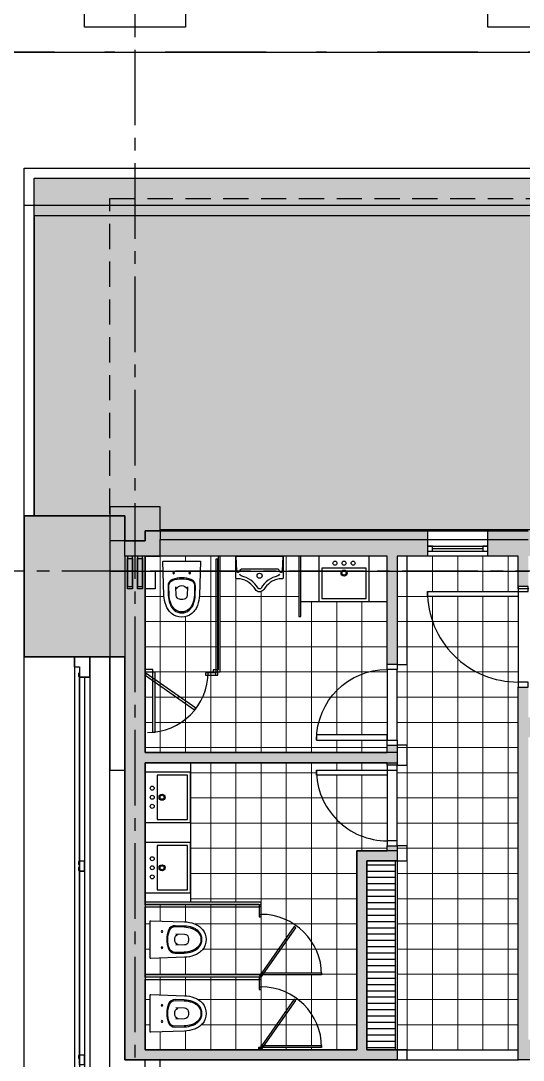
# Model space of a CAD drawing. Header units: inches. Extents: x -5 to 57, y -105 to 48.
# Drawn here: x 1.87 to 6.85, y 15 to 25.31 of the extents above; entities that cross this region are included whole.
import ezdxf

# ---------------------------------------------------------------- set-up
doc = ezdxf.new("R2010")
doc.units = ezdxf.units.IN
doc.header["$MEASUREMENT"] = 0
for name, pattern in [('CENTER2', [1.125, 0.75, -0.125, 0.125, -0.125]), ('CONTINUA', [0]), ('DASHDOT', [25.4, 12.7, -6.35, 0, -6.35]), ('DASHDOTX2', [2, 1, -0.5, 0, -0.5]), ('DASHED2', [0.375, 0.25, -0.125]), ('DIVIDEX2', [63.5, 25.4, -12.7, 0, -12.7, 0, -12.7])]:
    doc.linetypes.add(name, pattern=pattern)
doc.layers.get('Defpoints').update_dxf_attribs({"color": 140})
for name, color, linetype in [('AL-aberturas', 2, 'Continuous'), ('AL-Mamp', 3, 'Continuous'), ('AL-Pavimentos', 1, 'Continuous'), ('Al-Proyecciones', 1, 'DASHED2'), ('EJES-Estructura', 3, 'CENTER2'), ('EJES-Terreno', 2, 'DIVIDEX2'), ('EQ-Fijo', 1, 'Continuous'), ('EQ-Sanitarios', 1, 'Continuous'), ('ES-Columna', 4, 'CONTINUA'), ('HTC-Estructura', 250, 'CONTINUA'), ('HTC-TexturaPiso', 7, 'Continuous'), ('SectionCutEdges', 240, 'Continuous'), ('TXT-Estructura', 4, 'DASHDOT'), ('Z_SKP', 7, 'Continuous')]:
    doc.layers.add(name, color=color, linetype=linetype)
doc.layers.add('HTC-Humedo', color=254, linetype='Continuous', lineweight=9)
doc.layers.add('HTC-Mamposterías', color=253, linetype='Continuous', lineweight=9)
pattern_1 = [(0, (5.5, 15.1), (0, 0.25), []), (90, (5.5, 15.1), (-0.25, 2e-17), [])]

# ---------------------------------------------------------------- blocks, each defined once
blk = doc.blocks.new('skp')
for p, q in [((25, 35), (25, 0)), ((11, 33.1), (19, 33.1)), ((20.4, 33.1), (23.478, 33.1)), ((23.478, 4.7), (23.478, 33.1)), ((23.378, 33), (20.4, 33)), ((23.378, 4.8), (23.378, 33)), ((18.9, 32.6), (11.1, 32.6)), ((15.017, 32.56), (15.015, 32.56)), ((15.015, 32.56), (15.015, 32.56)), ((15.015, 32.555), (15.015, 32.56)), ((15.019, 32.56), (15.017, 32.56)), ((15.022, 32.56), (15.019, 32.56)), ((15.026, 32.56), (15.022, 32.56)), ((15.03, 32.56), (15.026, 32.56)), ((15.034, 32.56), (15.03, 32.56)), ((15.038, 32.56), (15.034, 32.56)), ((15.041, 32.56), (15.038, 32.56)), ((15.043, 32.56), (15.041, 32.56)), ((15.045, 32.56), (15.043, 32.56)), ((15.045, 32.56), (15.045, 32.56)), ((15.045, 32.555), (15.045, 32.56)), ((16.882, 32.56), (16.88, 32.56)), ((16.88, 32.56), (16.88, 32.56)), ((16.88, 32.555), (16.88, 32.56)), ((16.884, 32.56), (16.882, 32.56)), ((16.887, 32.56), (16.884, 32.56)), ((16.891, 32.56), (16.887, 32.56)), ((16.895, 32.56), (16.891, 32.56)), ((16.899, 32.56), (16.895, 32.56)), ((16.903, 32.56), (16.899, 32.56)), ((16.906, 32.56), (16.903, 32.56)), ((16.908, 32.56), (16.906, 32.56)), ((16.91, 32.56), (16.908, 32.56)), ((16.91, 32.56), (16.91, 32.56)), ((16.91, 32.555), (16.91, 32.56)), ((16.942, 32.56), (16.94, 32.56)), ((16.94, 32.56), (16.94, 32.56)), ((16.94, 32.555), (16.94, 32.56)), ((16.944, 32.56), (16.942, 32.56)), ((16.947, 32.56), (16.944, 32.56)), ((16.951, 32.56), (16.947, 32.56)), ((16.955, 32.56), (16.951, 32.56)), ((16.959, 32.56), (16.955, 32.56)), ((16.963, 32.56), (16.959, 32.56)), ((16.966, 32.56), (16.963, 32.56)), ((16.968, 32.56), (16.966, 32.56)), ((16.97, 32.56), (16.968, 32.56)), ((16.97, 32.56), (16.97, 32.56)), ((16.97, 32.555), (16.97, 32.56)), ((18.807, 32.56), (18.805, 32.56)), ((18.805, 32.56), (18.805, 32.56)), ((18.805, 32.555), (18.805, 32.56)), ((18.809, 32.56), (18.807, 32.56)), ((18.812, 32.56), (18.809, 32.56)), ((18.816, 32.56), (18.812, 32.56)), ((18.82, 32.56), (18.816, 32.56)), ((18.824, 32.56), (18.82, 32.56)), ((18.828, 32.56), (18.824, 32.56)), ((18.831, 32.56), (18.828, 32.56)), ((18.833, 32.56), (18.831, 32.56)), ((18.835, 32.56), (18.833, 32.56)), ((18.835, 32.56), (18.835, 32.56)), ((18.835, 32.555), (18.835, 32.56)), ((18.8, 32.45), (11.2, 32.45)), ((11.395, 32.25), (17.875, 32.25)), ((19.675, 31.8), (19.675, 31.9)), ((19.85, 31.8), (19.675, 31.8)), ((13.788, 31.75), (15, 31.75)), ((19.675, 28.2), (19.85, 28.2)), ((19.675, 28.095), (19.675, 28.2))]:
    blk.add_line(p, q)
at = {"layer": 'SectionCutEdges'}
for p, q in [((20.4, 33.1), (19, 33.1)), ((19, 33.1), (19, 32.6)), ((20.4, 33), (20.4, 33.1)), ((20.4, 32.25), (20.4, 33)), ((18.9, 32.6), (18.9, 32.55)), ((18.9, 32.6), (19, 32.6)), ((19, 32.6), (19, 32.45)), ((14.95, 32.5), (15.05, 32.5)), ((15.005, 32.55), (14.995, 32.55)), ((15.015, 32.555), (15.005, 32.555)), ((15.005, 32.555), (15.005, 32.55)), ((15.005, 32.55), (15.05, 32.55)), ((15.017, 32.555), (15.015, 32.555)), ((15.015, 32.555), (15.015, 32.555)), ((15.019, 32.555), (15.017, 32.555)), ((15.022, 32.555), (15.019, 32.555)), ((15.026, 32.555), (15.022, 32.555)), ((15.03, 32.555), (15.026, 32.555)), ((15.034, 32.555), (15.03, 32.555)), ((15.038, 32.555), (15.034, 32.555)), ((15.041, 32.555), (15.038, 32.555)), ((15.043, 32.555), (15.041, 32.555)), ((15.045, 32.555), (15.043, 32.555)), ((16.88, 32.555), (15.045, 32.555)), ((15.045, 32.555), (15.045, 32.555)), ((15.05, 32.55), (15.05, 32.5)), ((15.05, 32.55), (16.875, 32.55)), ((16.875, 32.55), (16.875, 32.5)), ((16.875, 32.55), (16.92, 32.55)), ((16.875, 32.5), (16.975, 32.5)), ((16.882, 32.555), (16.88, 32.555)), ((16.88, 32.555), (16.88, 32.555)), ((16.884, 32.555), (16.882, 32.555)), ((16.887, 32.555), (16.884, 32.555)), ((16.891, 32.555), (16.887, 32.555)), ((16.895, 32.555), (16.891, 32.555)), ((16.899, 32.555), (16.895, 32.555)), ((16.903, 32.555), (16.899, 32.555)), ((16.906, 32.555), (16.903, 32.555)), ((16.908, 32.555), (16.906, 32.555)), ((16.91, 32.555), (16.908, 32.555)), ((16.92, 32.555), (16.91, 32.555)), ((16.91, 32.555), (16.91, 32.555)), ((16.92, 32.55), (16.92, 32.555)), ((16.93, 32.55), (16.92, 32.55)), ((16.94, 32.555), (16.93, 32.555)), ((16.93, 32.555), (16.93, 32.55)), ((16.93, 32.55), (16.975, 32.55)), ((16.942, 32.555), (16.94, 32.555)), ((16.94, 32.555), (16.94, 32.555)), ((16.944, 32.555), (16.942, 32.555)), ((16.947, 32.555), (16.944, 32.555)), ((16.951, 32.555), (16.947, 32.555)), ((16.955, 32.555), (16.951, 32.555)), ((16.959, 32.555), (16.955, 32.555)), ((16.963, 32.555), (16.959, 32.555)), ((16.966, 32.555), (16.963, 32.555)), ((16.968, 32.555), (16.966, 32.555)), ((16.97, 32.555), (16.968, 32.555)), ((18.805, 32.555), (16.97, 32.555)), ((16.97, 32.555), (16.97, 32.555)), ((16.975, 32.55), (16.975, 32.5)), ((16.975, 32.55), (18.8, 32.55)), ((18.8, 32.45), (18.8, 32.55)), ((18.8, 32.55), (18.845, 32.55)), ((18.807, 32.555), (18.805, 32.555)), ((18.805, 32.555), (18.805, 32.555)), ((18.809, 32.555), (18.807, 32.555)), ((18.812, 32.555), (18.809, 32.555)), ((18.816, 32.555), (18.812, 32.555)), ((18.82, 32.555), (18.816, 32.555)), ((18.824, 32.555), (18.82, 32.555)), ((18.828, 32.555), (18.824, 32.555)), ((18.831, 32.555), (18.828, 32.555)), ((18.833, 32.555), (18.831, 32.555)), ((18.835, 32.555), (18.833, 32.555)), ((18.845, 32.555), (18.835, 32.555)), ((18.835, 32.555), (18.835, 32.555)), ((18.845, 32.55), (18.845, 32.555)), ((18.9, 32.55), (18.845, 32.55)), ((19, 32.45), (18.8, 32.45)), ((19, 32.45), (19, 32.25)), ((17.875, 32.25), (17.875, 32.1)), ((19, 32.25), (17.875, 32.25)), ((19, 32.25), (19, 32.1)), ((19.85, 32.25), (19, 32.25)), ((20.15, 32.25), (19.85, 32.25)), ((19.85, 32.25), (19.85, 32.1)), ((20.15, 32.1), (20.15, 32.25)), ((20.4, 32.25), (20.15, 32.25)), ((20.4, 32.1), (20.4, 32.25)), ((20.49, 32.25), (20.4, 32.25)), ((20.49, 31.75), (20.49, 32.25)), ((17.875, 32.1), (15, 32.1)), ((15, 32.1), (15, 31.75)), ((19, 32.1), (17.875, 32.1)), ((19.85, 32.1), (19, 32.1)), ((20, 32.1), (19.85, 32.1)), ((19.85, 32.1), (19.85, 32.075)), ((20, 31.9), (20, 32.1)), ((20, 32.1), (20.15, 32.1)), ((20.15, 31.9), (20.15, 32.1)), ((20.15, 32.1), (20.4, 32.1)), ((19.675, 32.025), (19.675, 32.075)), ((19.675, 32.075), (19.85, 32.075)), ((19.85, 32.025), (19.675, 32.025)), ((19.85, 32.075), (19.975, 32.075)), ((19.85, 32.075), (19.85, 32.025)), ((19.975, 32.025), (19.85, 32.025)), ((19.85, 32.025), (19.85, 31.975)), ((19.975, 32.075), (19.975, 32.025)), ((15.1, 30.75), (15.1, 31.9)), ((15.1, 31.9), (15.8, 31.9)), ((15.8, 31.9), (15.8, 30.77)), ((15.82, 31.9), (15.8, 31.9)), ((15.82, 30.75), (15.82, 31.9)), ((15.82, 31.9), (16.52, 31.9)), ((16.52, 31.9), (16.52, 30.77)), ((16.54, 31.9), (16.52, 31.9)), ((16.54, 30.75), (16.54, 31.9)), ((16.54, 31.9), (17.95, 31.9)), ((17.95, 31.9), (17.95, 29.4)), ((18.05, 29.4), (18.05, 31.9)), ((18.05, 31.9), (18.82, 31.9)), ((18.82, 31.9), (18.476, 31.409)), ((18.492, 31.397), (18.836, 31.889)), ((18.836, 31.889), (18.82, 31.9)), ((18.82, 31.9), (19.675, 31.9)), ((19.675, 31.925), (19.675, 31.975)), ((19.675, 31.975), (19.85, 31.975)), ((19.85, 31.925), (19.675, 31.925)), ((19.675, 31.9), (19.85, 31.9)), ((19.85, 31.975), (19.975, 31.975)), ((19.85, 31.975), (19.85, 31.925)), ((19.975, 31.925), (19.85, 31.925)), ((19.85, 31.925), (19.85, 31.9)), ((19.85, 31.9), (20, 31.9)), ((19.85, 31.9), (19.85, 31.8)), ((19.975, 31.975), (19.975, 31.925)), ((20, 31.9), (20, 31.75)), ((20.25, 31.9), (20.15, 31.9)), ((20.25, 31.75), (20.25, 31.9)), ((19.85, 31.8), (19.85, 31.2)), ((15, 31.75), (15, 29.3)), ((20, 31.75), (20.165, 31.75)), ((20.25, 31.75), (20.165, 31.75)), ((20.165, 31.75), (20.165, 28.1)), ((20.25, 28.1), (20.25, 31.75)), ((20.26, 31.75), (20.25, 31.75)), ((20.26, 31.75), (20.49, 31.75)), ((20.26, 20.25), (20.26, 31.75)), ((18.476, 31.409), (18.492, 31.397)), ((18.82, 31.3), (18.82, 31.2)), ((18.84, 31.3), (18.82, 31.3)), ((18.84, 31.2), (18.84, 31.3)), ((18.82, 31.2), (18.82, 31.18)), ((18.82, 31.2), (18.84, 31.2)), ((18.82, 31.18), (19.85, 31.18)), ((19.85, 31.2), (18.84, 31.2)), ((19.97, 31.2), (19.85, 31.2)), ((19.85, 31.2), (19.85, 31.18)), ((19.85, 31.18), (19.97, 31.18)), ((19.85, 31.18), (19.85, 29.4)), ((19.97, 31.18), (19.97, 31.2)), ((15.111, 30.766), (15.1, 30.75)), ((15.1, 30.75), (15.591, 30.406)), ((15.1, 29.8), (15.1, 30.75)), ((15.603, 30.422), (15.111, 30.766)), ((15.8, 30.77), (15.7, 30.77)), ((15.7, 30.77), (15.7, 30.75)), ((15.7, 30.75), (15.8, 30.75)), ((15.8, 30.75), (15.8, 30.77)), ((15.8, 30.75), (15.82, 30.75)), ((15.831, 30.766), (15.82, 30.75)), ((15.82, 30.75), (16.311, 30.406)), ((16.323, 30.422), (15.831, 30.766)), ((16.52, 30.77), (16.42, 30.77)), ((16.42, 30.77), (16.42, 30.75)), ((16.42, 30.75), (16.52, 30.75)), ((16.52, 30.75), (16.52, 30.77)), ((16.52, 30.75), (16.54, 30.75)), ((15.591, 30.406), (15.603, 30.422)), ((16.311, 30.406), (16.323, 30.422)), ((17.075, 29.8), (15.1, 29.8)), ((17.075, 29.4), (17.075, 29.8)), ((15.1, 29.3), (15.1, 29.7)), ((15.1, 29.7), (16.975, 29.7)), ((16.975, 29.7), (16.975, 29.3)), ((17.125, 29.4), (17.075, 29.4)), ((17.125, 29.3), (17.125, 29.4)), ((17.925, 29.4), (17.925, 29.3)), ((17.95, 29.4), (17.925, 29.4)), ((18.125, 29.4), (18.05, 29.4)), ((18.125, 29.3), (18.125, 29.4)), ((18.925, 29.4), (18.925, 29.3)), ((19.85, 29.4), (18.925, 29.4)), ((20, 29.4), (19.85, 29.4)), ((19.85, 29.4), (19.85, 29.3)), ((20, 29.3), (20, 29.4)), ((15, 29.3), (15.1, 29.3)), ((16.975, 29.3), (17.125, 29.3)), ((17.925, 29.3), (18.125, 29.3)), ((18.925, 29.3), (19.85, 29.3)), ((19.85, 29.3), (20, 29.3)), ((19.85, 29.3), (19.85, 28.2)), ((19.85, 28.2), (19.85, 28.095))]:
    blk.add_line(p, q, dxfattribs=at)
blk = doc.blocks.new('columna')
at = {"layer": 'HTC-Estructura'}
h = blk.add_hatch(color=256, dxfattribs=at)
h.dxf.hatch_style = 1
h.paths.add_polyline_path([(0.1, 0), (0.15, 0), (0.15, 0.3), (0.1, 0.3)])
h.paths.add_polyline_path([(0, 0), (0.05, 0), (0.05, 0.3), (0, 0.3)])
for points in [[(0, 0), (0.05, 0), (0.05, 0.3), (0, 0.3)], [(0.1, 0), (0.15, 0), (0.15, 0.3), (0.1, 0.3)]]:
    blk.add_lwpolyline(points, close=True)
blk = doc.blocks.new('casilleros')
at = {"color": 4, "linetype": 'Continuous', "ltscale": 0.7}
blk.add_line((-0.5, 0), (0.5, 0), dxfattribs=at)
blk.add_lwpolyline([(0.5, -0.5), (-0.5, -0.5), (-0.5, 0.5), (0.5, 0.5)], close=True, dxfattribs=at)
blk = doc.blocks.new('PS_0.80x0.10')
at = {"color": 0}
blk.add_lwpolyline([(-0.05, 0), (-0.1, 0), (-0.1, 0.7), (-0.05, 0.7)], close=True, dxfattribs=at)
for points in [[(0, 0), (-0.05, 0), (-0.05, -0.1), (0, -0.1)], [(-0.8, -0.1), (-0.75, -0.1), (-0.75, 0), (-0.8, 0)]]:
    blk.add_lwpolyline(points, dxfattribs=at)
at = {"color": 9}
blk.add_arc((-0.05, 0), 0.7, 90, 180, dxfattribs=at)
blk = doc.blocks.new('PS_1.00x0.10')
at = {"color": 0}
blk.add_lwpolyline([(-0.05, 0), (-0.1, 0), (-0.1, 0.9), (-0.05, 0.9)], close=True, dxfattribs=at)
for points in [[(0, 0), (-0.05, 0), (-0.05, -0.1), (0, -0.1)], [(-1, -0.1), (-0.95, -0.1), (-0.95, 0), (-1, 0)]]:
    blk.add_lwpolyline(points, dxfattribs=at)
at = {"color": 9}
blk.add_arc((-0.05, 0), 0.9, 90, 180, dxfattribs=at)
blk = doc.blocks.new('BachaBaño')
at = {"color": 0}
for points in [[(0.25, 0), (-0.25, 0), (-0.25, -0.45), (0.25, -0.45)], [(0.22, -0.12), (-0.22, -0.12), (-0.22, -0.42), (0.22, -0.42)]]:
    blk.add_lwpolyline(points, close=True, dxfattribs=at)
at = {"color": 8}
for centre, radius in [((-0.09, -0.07), 0.02), ((0, -0.07), 0.02), ((0.09, -0.07), 0.02), ((0, -0.168), 0.03), ((0, -0.168), 0.02)]:
    blk.add_circle(centre, radius, dxfattribs=at)
blk = doc.blocks.new('inodoro2')
at = {"color": 0}
blk.add_lwpolyline([(0.519, -0.101, 0.35468), (0.519, 0.102, 0.06471), (0.479, 0.136, 0.060054), (0.439, 0.156, 0.085384), (0.339, 0.176), (0.005, 0.187, 0.423367), (0, 0.182), (0, -0.182, 0.423367), (0.005, -0.187), (0.339, -0.176, 0.085384), (0.439, -0.156, 0.060054), (0.479, -0.136, 0.06471)], format="xyb", close=True, dxfattribs=at)
blk.add_lwpolyline([(0.456, -0.101, -0.0561), (0.427, -0.116), (0.421, -0.118, -0.082259), (0.338, -0.134), (0.248, -0.137, -0.319699), (0.182, -0.094, -0.182563), (0.182, 0.092, -0.317952), (0.247, 0.136), (0.338, 0.134, -0.082259), (0.421, 0.118), (0.427, 0.116, -0.056141), (0.456, 0.101, -0.06316), (0.487, 0.074, -0.169941), (0.513, 0, -0.169941), (0.487, -0.074, -0.063122), (0.456, -0.101, 0.063122)], format="xyb", dxfattribs=at)
at = {"color": 8}
for points in [[(0.451, -0.093, 0.062659), (0.48, -0.068, 0.169284), (0.504, 0, 0.169284), (0.48, 0.068, 0.142373), (0.407, 0.113, 0.070835), (0.337, 0.125), (0.246, 0.127, 0.317952), (0.19, 0.089, 0.182563), (0.191, -0.09, 0.319699), (0.248, -0.128), (0.337, -0.125, 0.082259), (0.418, -0.11), (0.424, -0.107, 0.0561), (0.451, -0.093)], [(0.255, -0.057), (0.34, -0.054, 0.345406), (0.378, -0.023, 0.106917), (0.378, 0.023, 0.345406), (0.34, 0.054), (0.255, 0.057)]]:
    blk.add_lwpolyline(points, format="xyb", dxfattribs=at)
for centre in [(0.117, 0.08), (0.117, -0.08)]:
    blk.add_circle(centre, 0.008, dxfattribs=at)
blk.add_arc((0.302, 0), 0.059, 116.8368, 243.1632, dxfattribs=at)
blk = doc.blocks.new('VentanaChica')
at = {"color": 9, "lineweight": -3}
for p, q in [((0, 0), (0.6, 0)), ((0, -0.05), (0.6, -0.05))]:
    blk.add_line(p, q, dxfattribs=at)
at = {"color": 0, "lineweight": -3}
blk.add_line((0.05, -0.025), (0.55, -0.025), dxfattribs=at)
for points in [[(0, -0.05), (0.05, -0.05), (0.05, 0), (0, 0)], [(0.55, -0.05), (0.6, -0.05), (0.6, 0), (0.55, 0)]]:
    blk.add_lwpolyline(points, close=True, dxfattribs=at)
blk = doc.blocks.new('bn46-1')
blk.add_lwpolyline([(-0.041, -0.332, 0.211424), (-0.193, -0.225), (-0.225, -0.225, -0.414214), (-0.235, -0.215), (-0.235, 0), (0.235, 0), (0.235, -0.215, -0.414214), (0.225, -0.225), (0.193, -0.225, 0.211424), (0.041, -0.332, -0.564644)], format="xyb", close=True)
at = {"color": 8}
for points in [[(-0.235, 0), (-0.229, -0.15, 0.403277), (-0.219, -0.16), (-0.209, -0.16, 0.377964), (-0.199, -0.151, -0.377964), (-0.169, -0.125), (0.169, -0.125, -0.377964), (0.199, -0.151, 0.377964), (0.209, -0.16), (0.219, -0.16, 0.403277), (0.229, -0.15), (0.235, 0)], [(0.197, -0.179, -0.328184), (0.182, -0.197, 0.205384), (0.015, -0.317, -0.564644), (-0.015, -0.317, 0.205384), (-0.182, -0.197, -0.328184), (-0.197, -0.179)]]:
    blk.add_lwpolyline(points, format="xyb", dxfattribs=at)
blk.add_circle((0, -0.195), 0.025)
blk = doc.blocks.new('VentanaExtremos')
at = {"layer": 'AL-aberturas', "color": 8}
for p, q in [((-0.15, 8), (-0.15, 0)), ((0, 8), (0, 0)), ((-0.05, 7.8), (-0.05, 0.2))]:
    blk.add_line(p, q, dxfattribs=at)
at = {"layer": 'AL-aberturas', "lineweight": -3}
blk.add_line((-0.1, 7.8), (-0.1, 0.1), dxfattribs=at)
for points in [[(-0.15, 7.9), (-0.1, 7.9), (-0.1, 7.8), (0, 7.8), (0, 8), (-0.15, 8)], [(-0.1, 5.975), (-0.05, 5.975), (-0.05, 5.875), (-0.1, 5.875)], [(-0.1, 4.05), (-0.05, 4.05), (-0.05, 3.95), (-0.1, 3.95)], [(-0.1, 2.125), (-0.05, 2.125), (-0.05, 2.025), (-0.1, 2.025)]]:
    blk.add_lwpolyline(points, close=True, dxfattribs=at)
at = {"layer": 'AL-aberturas'}
blk.add_lwpolyline([(0, 0.2), (-0.1, 0.2), (-0.1, 0.1), (-0.15, 0.1), (-0.15, 0), (0, 0), (0, 0.2)], dxfattribs=at)

msp = doc.modelspace()

# ---------------------------------------------------------------- hatches: boundary and pattern name
at = {"layer": 'EQ-Fijo', "lineweight": -3}
h = msp.add_hatch(dxfattribs=at)
h.set_pattern_fill('LINE', color=9, scale=0.5)
h.paths.add_polyline_path([(5.58, 16.975), (5.3, 16.975), (5.3, 15.1), (5.58, 15.1)])
at = {"layer": 'HTC-Humedo'}
h = msp.add_hatch(dxfattribs=at)
h.set_pattern_fill('NET', color=256, scale=2)
h.set_pattern_definition(pattern_1)
h.paths.add_polyline_path([(4.802, 18.225), (5.5, 18.225), (5.5, 18.875, 0.393426)], flags=17)
h.paths.add_polyline_path([(5.5, 18.875), (5.5, 18.925), (5.5, 19.55), (4.645, 19.55), (4.645, 19.4), (4.625, 19.4), (4.625, 20), (4.47, 20), (4.47, 19.775), (4.428, 19.775, 0.211424), (4.276, 19.668, -0.564644), (4.194, 19.668, 0.211424), (4.042, 19.775), (4, 19.775), (4, 20), (3.845, 20), (3.845, 18.85), (3.775, 18.85), (3.775, 18.87), (3.825, 18.87), (3.825, 20), (3.1, 20), (3.1, 18.875), (3.175, 18.875), (3.175, 18.85), (3.195, 18.85), (3.195, 18.25), (3.175, 18.25), (3.175, 18.85), (3.1, 18.85), (3.1, 18.05), (5.5, 18.05), (5.5, 18.125), (5.5, 18.175), (4.8, 18.175), (4.8, 18.225), (4.802, 18.225, -0.393426)])
h.paths.add_polyline_path([(3.599, 19.471, -0.06471), (3.564, 19.431, -0.35468), (3.361, 19.431, -0.084027), (3.318, 19.484, -0.109744), (3.286, 19.611), (3.276, 19.95), (3.65, 19.95), (3.639, 19.611, -0.085384), (3.619, 19.511, -0.060054)], flags=16)
h.paths.add_polyline_path([(3.556, 19.768, 0.179428), (3.374, 19.76, 0.317952), (3.335, 19.704), (3.337, 19.613, 0.070835), (3.349, 19.543, 0.142373), (3.394, 19.47, 0.169284), (3.463, 19.446, 0.169284), (3.531, 19.47, 0.062659), (3.556, 19.499, 0.061445), (3.571, 19.529, 0.086132), (3.588, 19.613), (3.591, 19.702, 0.352756)], flags=0)
h.paths.add_polyline_path([(3.517, 19.61, -0.345406), (3.485, 19.572, -0.106917), (3.44, 19.572, -0.345406), (3.408, 19.61), (3.407, 19.668, -0.712508), (3.518, 19.668)], flags=0)
h = msp.add_hatch(dxfattribs=at)
h.set_pattern_fill('NET', color=256, scale=2)
h.set_pattern_definition([(0, (6.2, 15.1), (0, 0.25), []), (90, (6.2, 15.1), (-0.25, 2e-17), [])])
h.paths.add_polyline_path([(6.8, 18.75), (6.8, 19.6), (5.901, 19.6, 0.398025)], flags=17)
h.paths.add_polyline_path([(6.8, 18.7), (6.8, 18.75, -0.398025), (5.901, 19.6), (5.9, 19.6), (5.9, 19.65), (6.8, 19.65), (6.8, 19.7), (6.8, 20), (5.6, 20), (5.6, 18.925), (5.6, 18.875), (5.6, 18.175), (5.6, 18.125), (5.6, 17.925), (5.6, 17.875), (5.6, 17.175), (5.6, 17.125), (5.6, 16.975), (5.6, 15.1), (6.8, 15.1)])
h = msp.add_hatch(dxfattribs=at)
h.set_pattern_fill('NET', color=256, scale=2)
h.set_pattern_definition(pattern_1)
h.paths.add_polyline_path([(4.85, 15.865), (4.85, 15.845), (4.25, 15.845), (4.25, 15.725), (4.23, 15.725), (4.23, 15.825), (3.1, 15.825), (3.1, 15.1), (4.225, 15.1), (4.225, 15.125), (4.25, 15.125), (4.25, 15.145), (4.85, 15.145), (4.85, 15.125), (4.25, 15.125), (4.25, 15.1), (5.2, 15.1), (5.2, 17.075), (5.5, 17.075), (5.5, 17.125), (5.5, 17.175, -0.393426), (4.802, 17.825), (4.8, 17.825), (4.8, 17.875), (5.5, 17.875), (5.5, 17.925), (5.5, 17.95), (3.55, 17.95), (3.55, 16.565), (4.25, 16.565), (4.25, 16.445), (4.23, 16.445), (4.23, 16.545), (3.1, 16.545), (3.1, 15.845), (4.25, 15.845), (4.25, 15.865)])
h.paths.add_polyline_path([(3.669, 16.094, -0.06471), (3.629, 16.059, -0.060054), (3.589, 16.039, -0.085384), (3.489, 16.019), (3.15, 16.008), (3.15, 16.382), (3.489, 16.371, -0.085384), (3.589, 16.351, -0.060054), (3.629, 16.331, -0.06471), (3.669, 16.297, -0.35468)], flags=16)
h.paths.add_polyline_path([(3.398, 16.323), (3.487, 16.32), (3.488, 16.329), (3.398, 16.332)], flags=0)
h.paths.add_polyline_path([(3.528, 16.172, -0.345406), (3.49, 16.141), (3.432, 16.139, -0.712508), (3.432, 16.251), (3.49, 16.249, -0.345406), (3.528, 16.218, -0.106917)], flags=0)
h.paths.add_polyline_path([(3.669, 15.564, -0.35468), (3.669, 15.361, -0.06471), (3.629, 15.326, -0.060054), (3.589, 15.306, -0.085384), (3.489, 15.286), (3.15, 15.275), (3.15, 15.649), (3.489, 15.639, -0.085384), (3.589, 15.618, -0.060054), (3.629, 15.598, -0.06471)], flags=16)
h.paths.add_polyline_path([(3.398, 15.591), (3.487, 15.588), (3.488, 15.597), (3.398, 15.6)], flags=0)
h.paths.add_polyline_path([(3.528, 15.485, -0.106917), (3.528, 15.44, -0.345406), (3.49, 15.408), (3.432, 15.407, -0.712508), (3.432, 15.518), (3.49, 15.517, -0.345406)], flags=0)
h.paths.add_polyline_path([(5.5, 17.175), (5.5, 17.825), (4.802, 17.825, 0.393426)], flags=17)
at = {"layer": 'HTC-Mamposterías', "lineweight": -3}
h = msp.add_hatch(color=256, dxfattribs=at)
h.dxf.hatch_style = 1
h.paths.add_polyline_path([(9.7, 20), (9, 20), (9, 17.45), (8.9, 17.45), (8.9, 18.2), (6.9, 18.2), (6.9, 15.2), (8.9, 15.2), (8.9, 16.65), (9, 16.65), (9, 15), (6.8, 15), (6.8, 18.7), (6.9, 18.7), (6.9, 18.4), (8.8, 18.4), (8.8, 20), (6.9, 20), (6.9, 19.7), (6.8, 19.7), (6.8, 20), (6.5, 20), (6.5, 20.25), (6.9, 20.25), (6.9, 20.15), (7.1, 20.15), (7.1, 20.25), (9.7, 20.25)])
h.paths.add_polyline_path([(2.9, 19), (1.9, 19), (1.9, 20.4), (2.9, 20.4), (2.9, 20.15), (3.1, 20.15), (3.1, 20.25), (5.9, 20.25), (5.9, 20), (5.6, 20), (5.6, 18.925), (5.5, 18.925), (5.5, 20), (3.1, 20), (3.1, 18.05), (5.5, 18.05), (5.5, 18.125), (5.6, 18.125), (5.6, 17.925), (5.5, 17.925), (5.5, 17.95), (3.1, 17.95), (3.1, 15.1), (5.2, 15.1), (5.2, 17.075), (5.5, 17.075), (5.5, 17.125), (5.6, 17.125), (5.6, 16.975), (5.3, 16.975), (5.3, 15.1), (5.6, 15.1), (5.6, 15), (2.9, 15)])
h.paths.add_polyline_path([(8, 10), (2.9, 10), (2.9, 11), (1.9, 11), (1.9, 9.6), (2.9, 9.6), (2.9, 9.85), (3.1, 9.85), (3.1, 9.75), (6.9, 9.75), (6.9, 9.85), (7.1, 9.85), (7.1, 9.7), (8, 9.7)])
h.paths.add_polyline_path([(15.5, 9.75), (15.5, 10), (10, 10), (10, 9.7), (10.9, 9.7), (10.9, 9.85), (11.1, 9.85), (11.1, 9.75), (14.9, 9.75), (14.9, 9.85), (15.1, 9.85), (15.1, 9.75)])
h.paths.add_polyline_path([(19.5, 10), (19.5, 9.75), (19.1, 9.75), (19.1, 9.85), (18.9, 9.85), (18.9, 9.75), (18.5, 9.75), (18.5, 10)])
h.paths.add_polyline_path([(23.5, 10), (23.5, 9.75), (23.1, 9.75), (23.1, 9.85), (22.9, 9.85), (22.9, 9.75), (22.5, 9.75), (22.5, 10)])
h.paths.add_polyline_path([(28.2, 9.6), (27.2, 9.6), (27.2, 9.85), (26.9, 9.85), (26.9, 9.75), (26.5, 9.75), (26.5, 10), (27.2, 10), (27.2, 11), (28.2, 11)])
h.paths.add_polyline_path([(23.5, 20), (23.5, 20.25), (23.1, 20.25), (23.1, 20.15), (22.9, 20.15), (22.9, 20.25), (22.5, 20.25), (22.5, 20)])
h.paths.add_polyline_path([(19.5, 20), (19.5, 20.25), (19.1, 20.25), (19.1, 20.15), (18.9, 20.15), (18.9, 20.25), (18.5, 20.25), (18.5, 20)])
h.paths.add_polyline_path([(10.5, 20.25), (10.9, 20.25), (10.9, 20.15), (11.1, 20.15), (11.1, 20.25), (14.9, 20.25), (14.9, 20.15), (15.1, 20.15), (15.1, 20.25), (15.5, 20.25), (15.5, 20), (10.5, 20)])
h.paths.add_polyline_path([(28.2, 20.4), (27.2, 20.4), (27.2, 20.15), (26.9, 20.15), (26.9, 20.25), (26.5, 20.25), (26.5, 20), (27.2, 20), (27.2, 19), (28.2, 19)])
at = {"layer": 'HTC-TexturaPiso', "lineweight": -3, "true_color": 0xcfc0af}
h = msp.add_hatch(dxfattribs=at)
h.set_pattern_fill('AR-SAND', color=9, scale=0.1, angle=0.05)
h.paths.add_polyline_path([(26.5, 20.25), (26.9, 20.25), (26.9, 20.15), (27.2, 20.15), (27.2, 20.422), (28.2, 20.422), (28.2, 19.022), (28.2, 10.978), (28.2, 9.6), (30.2, 9.6), (30.2, 23.75), (2, 23.75), (2, 20.4), (2.9, 20.4), (2.9, 20.15), (3.1, 20.15), (3.1, 20.25), (5.9, 20.25), (6.5, 20.25), (6.9, 20.25), (6.9, 20.15), (7.1, 20.15), (7.1, 20.25), (9.7, 20.25), (10.5, 20.25), (10.9, 20.25), (10.9, 20.15), (11.1, 20.15), (11.1, 20.25), (14.9, 20.25), (14.9, 20.15), (15.1, 20.15), (15.1, 20.25), (15.5, 20.25), (18.5, 20.25), (18.9, 20.25), (18.9, 20.15), (19.1, 20.15), (19.1, 20.25), (19.5, 20.25), (22.5, 20.25), (22.9, 20.25), (22.9, 20.15), (23.1, 20.15), (23.1, 20.25), (23.5, 20.25)])

# ---------------------------------------------------------------- linework, layer by layer
at = {"layer": 'AL-aberturas'}
for points in [[(3.825, 20), (3.825, 18.87), (3.775, 18.87), (3.775, 18.85), (3.845, 18.85), (3.845, 20)], [(4.625, 20), (4.625, 19.4), (4.645, 19.4), (4.645, 20)], [(3.1, 16.545), (4.23, 16.545), (4.23, 16.445), (4.25, 16.445), (4.25, 16.565), (3.1, 16.565)], [(3.1, 15.825), (4.23, 15.825), (4.23, 15.725), (4.25, 15.725), (4.25, 15.845), (3.1, 15.845)]]:
    msp.add_lwpolyline(points, dxfattribs=at)
for points in [[(3.1, 18.875), (3.1, 18.85), (3.175, 18.85), (3.175, 18.875)], [(3.175, 18.85), (3.195, 18.85), (3.195, 18.25), (3.175, 18.25)], [(4.25, 15.845), (4.25, 15.865), (4.85, 15.865), (4.85, 15.845)], [(4.225, 15.1), (4.25, 15.1), (4.25, 15.125), (4.225, 15.125)], [(4.25, 15.125), (4.25, 15.145), (4.85, 15.145), (4.85, 15.125)]]:
    msp.add_lwpolyline(points, close=True, dxfattribs=at)
at = {"layer": 'AL-aberturas', "color": 9}
for centre, start, end in [((3.125, 18.85), 270, 0), ((4.25, 15.845), 0, 90), ((4.25, 15.125), 0, 90)]:
    msp.add_arc(centre, 0.6, start, end, dxfattribs=at)
at = {"layer": 'AL-Mamp', "color": 2}
for p, q in [((5.9, 20.25), (6.5, 20.25)), ((6.5, 20), (5.9, 20)), ((1.9, 11), (1.9, 19.022)), ((3.25, 13.26), (3.25, 15))]:
    msp.add_line(p, q, dxfattribs=at)
at = {"layer": 'AL-Mamp'}
msp.add_lwpolyline([(2.9, 19), (1.9, 19), (1.9, 20.4), (2.9, 20.4), (2.9, 20.15), (3.1, 20.15), (3.1, 20.25), (5.9, 20.25), (5.9, 20), (5.6, 20), (5.6, 18.925), (5.5, 18.925), (5.5, 20), (3.1, 20), (3.1, 18.05), (5.5, 18.05), (5.5, 18.125), (5.6, 18.125), (5.6, 17.925), (5.5, 17.925), (5.5, 17.95), (3.1, 17.95), (3.1, 15.1), (5.2, 15.1), (5.2, 17.075), (5.5, 17.075), (5.5, 17.125), (5.6, 17.125), (5.6, 16.975), (5.3, 16.975), (5.3, 15.1), (5.6, 15.1), (5.6, 15), (2.9, 15)], close=True, dxfattribs=at)
at = {"layer": 'AL-Mamp', "lineweight": -3}
for points in [[(6.9, 19.7), (6.8, 19.7), (6.8, 20), (6.5, 20), (6.5, 20.25), (6.9, 20.25)], [(9, 15), (6.8, 15), (6.8, 18.7), (6.9, 18.7)]]:
    msp.add_lwpolyline(points, dxfattribs=at)
at = {"layer": 'AL-Mamp', "color": 2}
msp.add_lwpolyline([(2.8, 11), (2.8, 11.3), (2.75, 11.3), (2.75, 19)], dxfattribs=at)
at = {"layer": 'AL-Pavimentos', "color": 8}
for points in [[(1.9, 20.4), (1.9, 23.85), (30.3, 23.85), (30.3, 9.6)], [(2, 20.4), (2, 23.75), (30.2, 23.75), (30.2, 9.6)]]:
    msp.add_lwpolyline(points, dxfattribs=at)
at = {"layer": 'Al-Proyecciones'}
msp.add_line((3.1, 13.24), (3.1, 15), dxfattribs=at)
msp.add_lwpolyline([(2.75, 20.422), (2.75, 23.55), (15.25, 23.55), (15.25, 20.25)], dxfattribs=at)
at = {"layer": 'Defpoints'}
msp.add_lwpolyline([(4.194, 19.668, 0.211424), (4.042, 19.775), (4.01, 19.775, -0.414214), (4, 19.785), (4, 20), (4.47, 20), (4.47, 19.785, -0.414214), (4.46, 19.775), (4.428, 19.775, 0.211424), (4.276, 19.668, -0.564644)], format="xyb", close=True, dxfattribs=at)
at = {"layer": 'EJES-Estructura'}
for p, q in [((3, 4.025), (3, 25.25)), ((31.15, 19.85), (1.35, 19.85))]:
    msp.add_line(p, q, dxfattribs=at)
at = {"layer": 'EJES-Terreno', "linetype": 'DASHDOTX2'}
msp.add_line((40, 25), (-5, 25), dxfattribs=at)
at = {"layer": 'EQ-Fijo', "color": 2}
for p, q in [((5.58, 16.975), (5.58, 15.1)), ((5.6, 16.975), (5.6, 15.1))]:
    msp.add_line(p, q, dxfattribs=at)
at = {"layer": 'EQ-Sanitarios', "lineweight": -3}
msp.add_line((3.55, 17.95), (3.55, 16.565), dxfattribs=at)
msp.add_lwpolyline([(4.645, 19.55), (5.5, 19.55)], dxfattribs=at)
at = {"layer": 'HTC-Humedo', "lineweight": -3}
for p, q in [((6.8, 19.65), (6.8, 18.75)), ((5.5, 18.875), (5.5, 18.175)), ((5.6, 18.175), (5.6, 18.875)), ((5.5, 17.875), (5.5, 17.175)), ((5.6, 17.175), (5.6, 17.875)), ((5.6, 15.1), (6.8, 15.1)), ((5.6, 15), (6.8, 15))]:
    msp.add_line(p, q, dxfattribs=at)

# ---------------------------------------------------------------- block references
at = {"lineweight": -3}
for name, p in [('VentanaChica', (5.9, 20.1)), ('VentanaExtremos', (2.55, 11))]:
    msp.add_blockref(name, p, dxfattribs=at)
at = {"layer": 'AL-aberturas', "rotation": 89.99999999999999}
for name, p in [('PS_1.00x0.10', (6.8, 19.7)), ('PS_0.80x0.10', (5.5, 17.925))]:
    msp.add_blockref(name, p, dxfattribs=at)
at = {"layer": 'AL-aberturas', "xscale": -1, "rotation": 90}
msp.add_blockref('PS_0.80x0.10', (5.5, 18.125), dxfattribs=at)
at = {"layer": 'EQ-Sanitarios', "xscale": -1}
for p, rotation in [((3.463, 19.95), 90), ((3.15, 16.195), 180), ((3.15, 15.462), 180)]:
    msp.add_blockref('inodoro2', p, dxfattribs=dict(at, rotation=rotation))
at = {"layer": 'EQ-Sanitarios'}
for name, p in [('bn46-1', (4.235, 20)), ('BachaBaño', (5.073, 20))]:
    msp.add_blockref(name, p, dxfattribs=at)
at = {"layer": 'EQ-Sanitarios', "rotation": 89.99999999998371}
for p in [(3.1, 17.607), (3.1, 16.907)]:
    msp.add_blockref('BachaBaño', p, dxfattribs=at)
at = {"layer": 'ES-Columna', "rotation": 180}
msp.add_blockref('columna', (3.075, 20), dxfattribs=at)
at = {"layer": 'TXT-Estructura', "rotation": 89.99999999999999}
for p in [(3, 25.75), (7, 25.75)]:
    msp.add_blockref('casilleros', p, dxfattribs=at)
at = {"layer": 'Z_SKP', "rotation": 89.99999999999999}
msp.add_blockref('skp', (35, 0), dxfattribs=at)

doc.saveas('drawing.dxf')
